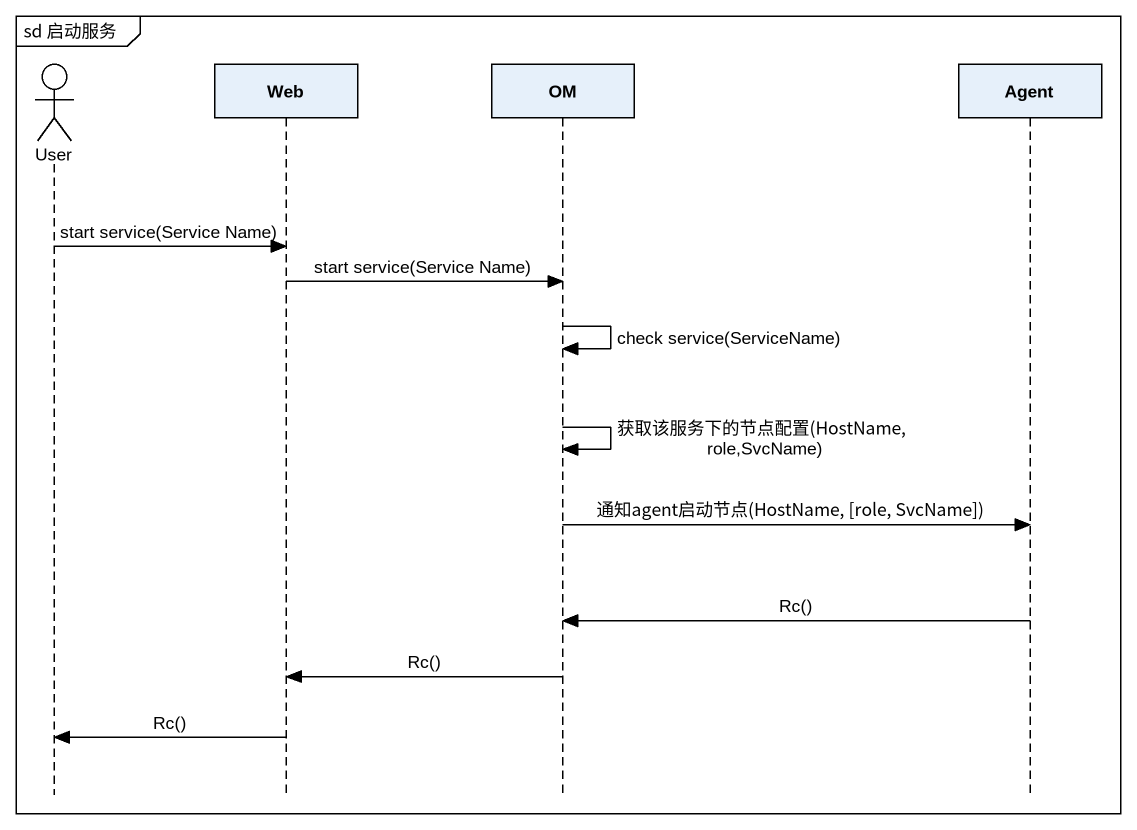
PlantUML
@startuml
mainframe sd 启动服务
hide footbox
actor User
participant Web
participant OM
participant "Agent" as Agent_

User -> Web : start service(Service Name)
Web -> OM : start service(Service Name)
OM -> OM : check service(ServiceName)
OM -> OM : 获取该服务下的节点配置(HostName, role,SvcName)
OM -> Agent_ : 通知agent启动节点(HostName, [role, SvcName])
Agent_ -> OM : Rc()
OM -> Web : Rc()
Web -> User : Rc()
@enduml
